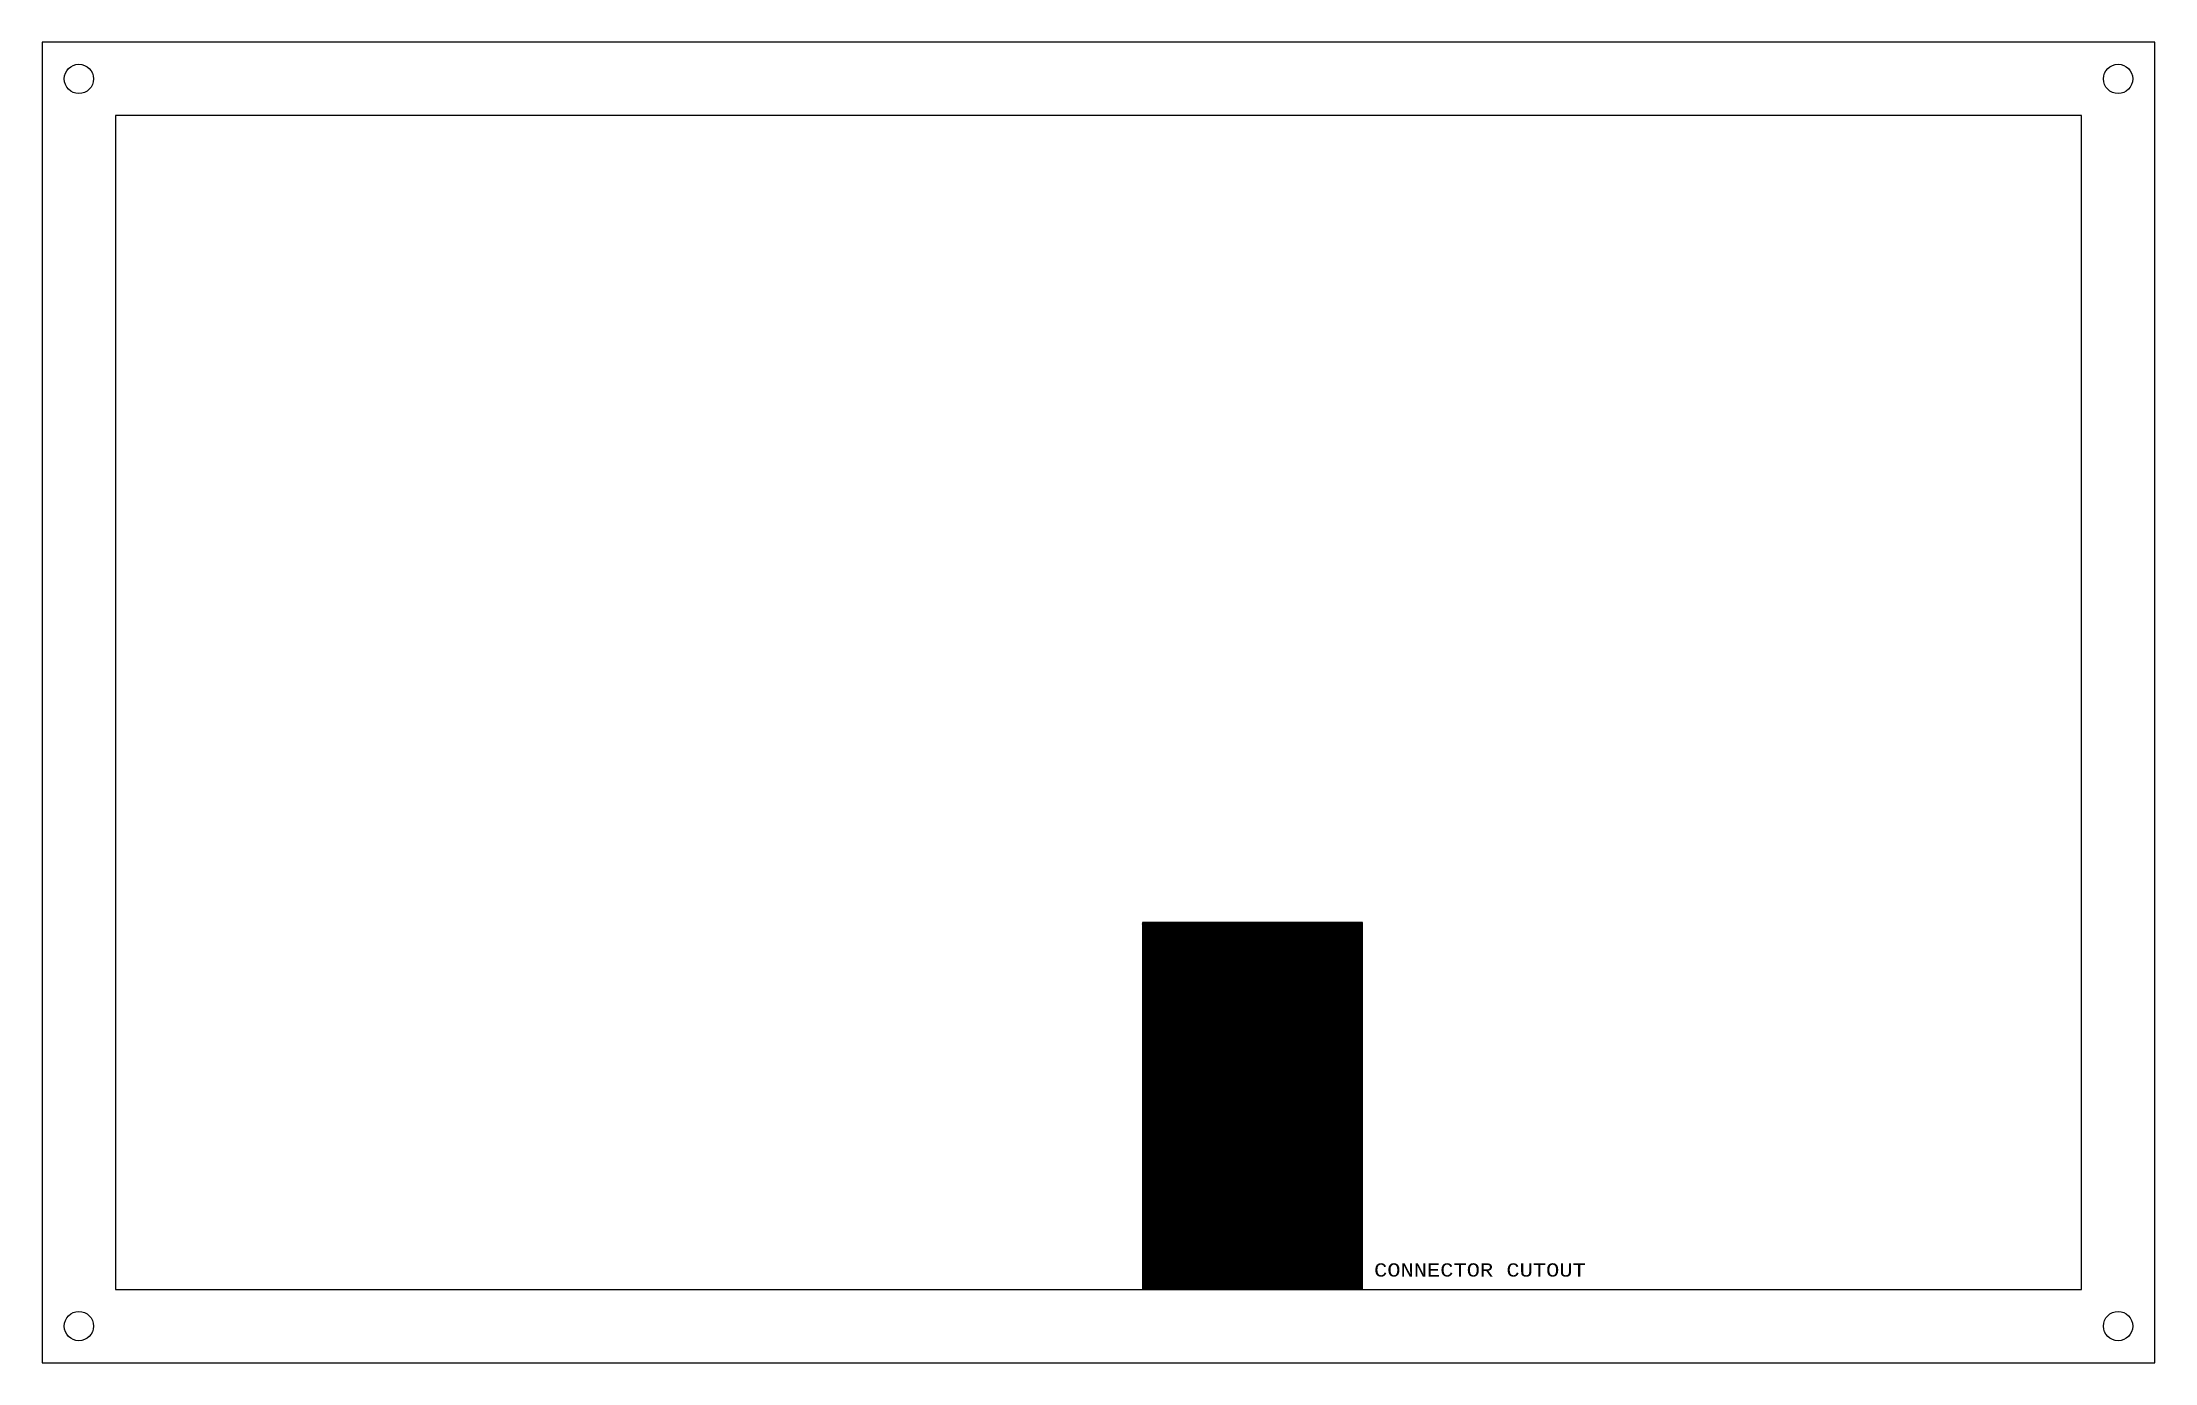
# Model space of a CAD drawing. Header units: millimetres. Extents: x 10 to 298, y 10 to 190.
import ezdxf
from ezdxf.enums import TextEntityAlignment as Align

# ---------------------------------------------------------------- set-up
doc = ezdxf.new("R2010")
doc.units = ezdxf.units.MM
doc.layers.get('0').update_dxf_attribs({"lineweight": 25, "true_color": 0x000000})
doc.styles.add('textstyle0', font='')
doc.styles.get('textstyle0').set_extended_font_data('CourierCad')

msp = doc.modelspace()

# ---------------------------------------------------------------- hatches: boundary and pattern name
h = msp.add_hatch()
h.set_pattern_fill('ANSI31', color=256, style=0)
h.set_pattern_definition([(45, (0, 0), (-0.08838835, 0.08838835), [])])
h.paths.add_polyline_path([(160, 20), (190, 20), (190, 70), (160, 70)])

# ---------------------------------------------------------------- linework, layer by layer
for p, q in [((298, 190), (10, 190)), ((10, 190), (10, 10)), ((298, 10), (298, 190)), ((288, 180), (20, 180)), ((20, 180), (20, 20)), ((288, 20), (288, 180)), ((190, 70), (160, 70)), ((160, 70), (160, 20)), ((190, 20), (190, 70)), ((20, 20), (288, 20)), ((160, 20), (190, 20)), ((10, 10), (298, 10))]:
    msp.add_line(p, q)
for centre in [(15, 185), (293, 185), (15, 15), (293, 15)]:
    msp.add_circle(centre, 2)

# ---------------------------------------------------------------- texts
at = {"style": 'textstyle0'}
msp.add_text('CONNECTOR CUTOUT', height=1.8, dxfattribs=at).set_placement((191.57, 23.55), align=Align.TOP_LEFT)

doc.saveas('drawing.dxf')
